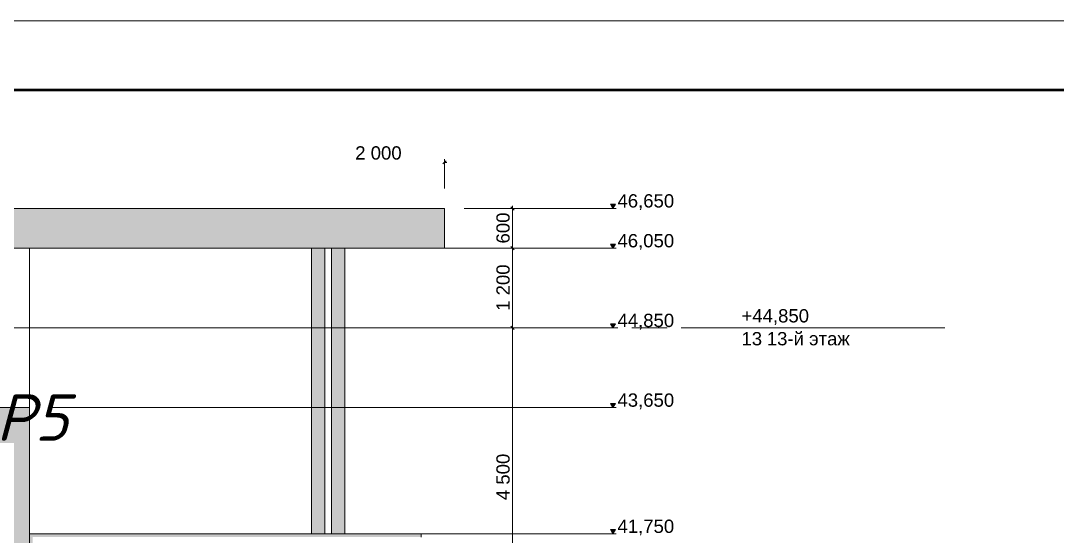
# Model space of a CAD drawing. Header units: millimetres. Extents: x 1499747 to 4341325, y -28481 to 441852.
# Drawn here: x 4151331 to 4166945, y 405542 to 413304 of the extents above; entities that cross this region are included whole.
import ezdxf
from ezdxf.enums import TextEntityAlignment as Align

# ---------------------------------------------------------------- set-up
doc = ezdxf.new("R2010")
doc.units = ezdxf.units.MM
doc.header["$MEASUREMENT"] = 0
doc.layers.add('ТП', color=250, linetype='Continuous', lineweight=30)
doc.layers.add('Чертеж и Рисунок', color=7, linetype='Continuous')
doc.styles.add('РЎР“Р•РќР•Р\xa0Р\x98Р\xa0_РЎРўР\x98Р›Р¬_2', font='')
doc.styles.add('СПДС', font='isocpeur.ttf', dxfattribs={"width": 0.9})
doc.styles.add('Текст', font='isocpeui.ttf')
doc.styles.get('РЎР“Р•РќР•Р\xa0Р\x98Р\xa0_РЎРўР\x98Р›Р¬_2').set_extended_font_data('GOST Common', italic=True)

# ---------------------------------------------------------------- blocks, each defined once
blk = doc.blocks.new('*U32')
at = {"lineweight": 0}
blk.add_lwpolyline([(-415, -5), (5, -5), (5, 292), (-415, 292)], close=True, dxfattribs=at)
at = {"color": 0, "linetype": 'Continuous', "lineweight": 50}
blk.add_lwpolyline([(-395, 287), (0, 287), (0, 0), (-395, 0)], close=True, dxfattribs=at)
at = {"style": 'СПДС'}
for tag, p in [('ШИФР_ПРОЕКТА_ЛИСТ2', (-65, 7.5)), ('ЛИСТ_второй', (-5, 5))]:
    blk.add_attdef(tag, text='', height=2.5, dxfattribs=at).set_placement(p, align=Align.MIDDLE_CENTER)

msp = doc.modelspace()

# ---------------------------------------------------------------- hatches: boundary and pattern name
at = {"layer": 'Чертеж и Рисунок', "linetype": 'Continuous', "lineweight": 0, "true_color": 0x000000}
for points in [[(4160252.1, 410478.4), (4160288.3, 410540.9), (4160215.8, 410540.9)], [(4160252.1, 409878.5), (4160288.3, 409941), (4160215.8, 409941)], [(4160252.1, 408678.5), (4160288.3, 408741), (4160215.8, 408741)], [(4160252.1, 407478.5), (4160288.3, 407541), (4160215.8, 407541)], [(4160252.1, 405578.5), (4160288.3, 405641), (4160215.8, 405641)]]:
    msp.add_hatch(color=18, dxfattribs=at).paths.add_polyline_path(points)
at = {"layer": 'Чертеж и Рисунок', "linetype": 'Continuous', "lineweight": 0, "true_color": 0x2e2e2e}
for points in [[(4157712.8, 410478.4), (4146437.8, 410478.4), (4146437.8, 409878.5), (4157712.8, 409878.5)], [(4157712.8, 409878.5), (4155712.8, 409878.5), (4155712.8, 409878.4), (4157712.8, 409878.4)], [(4157091.3, 405578.5), (4151462.7, 405578.5), (4151512.7, 405528.5), (4157091.3, 405528.5)], [(4151462.7, 404178.5), (4151512.7, 404228.5), (4151512.7, 405528.5), (4151462.7, 405578.5)], [(4157091.3, 405578.5), (4157091.3, 405528.5), (4157362.8, 405528.5), (4157362.8, 405578.5)]]:
    msp.add_hatch(color=250, dxfattribs=at).paths.add_polyline_path(points)
at = {"layer": 'Чертеж и Рисунок', "linetype": 'Continuous', "lineweight": 0, "true_color": 0x4b4e54}
for points in [[(4155712.8, 405578.5), (4155912.8, 405578.5), (4155912.8, 409878.4), (4155712.8, 409878.4)], [(4156012.8, 405578.5), (4156212.8, 405578.5), (4156212.8, 409878.4), (4156012.8, 409878.4)]]:
    msp.add_hatch(color=251, dxfattribs=at).paths.add_polyline_path(points)
at = {"layer": 'Чертеж и Рисунок', "linetype": 'Continuous', "lineweight": 0, "true_color": 0xbc9a89}
msp.add_hatch(color=33, dxfattribs=at).paths.add_polyline_path([(4150962.7, 407478.5), (4150962.7, 399933), (4151462.7, 399933), (4151462.7, 407478.5)])

# ---------------------------------------------------------------- linework, layer by layer
at = {"layer": 'Чертеж и Рисунок', "color": 7, "linetype": 'Continuous', "lineweight": 5}
for points in [[(4157687.8, 411146.8), (4157737.8, 411196.8)], [(4157712.8, 410778.4), (4157712.8, 411218.7)], [(4157712.8, 411171.8), (4157750.3, 411171.8)], [(4158737.7, 410478.4), (4158737.7, 410515.9)], [(4160252.1, 410478.4), (4160215.8, 410540.9)], [(4160215.8, 410540.9), (4160288.3, 410540.9)], [(4160288.3, 410540.9), (4160252.1, 410478.4)], [(4146437.8, 410478.4), (4157712.8, 410478.4)], [(4157712.8, 410478.4), (4157712.8, 409878.5)], [(4160252.1, 410478.4), (4158012.8, 410478.4)], [(4158784.6, 410478.4), (4158012.8, 410478.4)], [(4158762.7, 410453.4), (4158712.7, 410503.4)], [(4158737.7, 409878.5), (4158737.7, 410478.4)], [(4160252.1, 410478.4), (4160298.9, 410478.4)], [(4158712.7, 409903.5), (4158762.7, 409853.5)], [(4160252.1, 409878.5), (4160215.8, 409941)], [(4160215.8, 409941), (4160288.3, 409941)], [(4160288.3, 409941), (4160252.1, 409878.5)], [(4146437.8, 409878.5), (4157712.8, 409878.5)], [(4160252.1, 409878.5), (4147187.8, 409878.5)], [(4158784.6, 409878.5), (4147187.8, 409878.5)], [(4151462.7, 407478.5), (4151462.7, 409878.5)], [(4157712.8, 409878.4), (4155712.8, 409878.4)], [(4157712.8, 409878.5), (4157712.8, 409878.4)], [(4158737.7, 408678.5), (4158737.7, 409878.5)], [(4160252.1, 409878.5), (4160298.9, 409878.5)], [(4160252.1, 408678.5), (4149237.7, 408678.5)], [(4158784.6, 408678.5), (4149237.7, 408678.5)], [(4158712.7, 408703.5), (4158762.7, 408653.5)], [(4158737.7, 404178.5), (4158737.7, 408678.5)], [(4160252.1, 408678.5), (4160215.8, 408741)], [(4160215.8, 408741), (4160288.3, 408741)], [(4160288.3, 408741), (4160252.1, 408678.5)], [(4160252.1, 408678.5), (4160298.9, 408678.5)], [(4161388, 408678.5), (4161488, 408678.5)], [(4161488, 408678.5), (4161588, 408678.5)], [(4161788, 408678.5), (4161588, 408678.5)], [(4161788, 408678.5), (4162188, 408678.5)], [(4165250, 408678.5), (4162188, 408678.5)], [(4160252.1, 407478.5), (4160215.8, 407541)], [(4160215.8, 407541), (4160288.3, 407541)], [(4160288.3, 407541), (4160252.1, 407478.5)], [(4150962.7, 407478.5), (4151462.7, 407478.5)], [(4151462.7, 399933), (4151462.7, 407478.5)], [(4160252.1, 407478.5), (4151762.7, 407478.5)], [(4160252.1, 407478.5), (4160298.9, 407478.5)], [(4151462.7, 405578.5), (4157091.3, 405578.5)], [(4160252.1, 405578.5), (4151762.7, 405578.5)], [(4157091.3, 405578.5), (4157362.8, 405578.5)], [(4157362.8, 405578.5), (4157362.8, 405528.5)], [(4160252.1, 405578.5), (4160215.8, 405641)], [(4160215.8, 405641), (4160288.3, 405641)], [(4160288.3, 405641), (4160252.1, 405578.5)], [(4160252.1, 405578.5), (4160298.9, 405578.5)]]:
    msp.add_lwpolyline(points, dxfattribs=at)
at = {"layer": 'Чертеж и Рисунок', "color": 14, "linetype": 'Continuous', "lineweight": 15, "true_color": 0xa80f02}
for points in [[(4155712.8, 405578.5), (4155712.8, 409878.4)], [(4155712.8, 409878.4), (4155912.8, 409878.4)], [(4155912.8, 405578.5), (4155912.8, 409878.4)], [(4156012.8, 405578.5), (4156012.8, 409878.4)], [(4156212.8, 405578.5), (4156212.8, 409878.4)]]:
    msp.add_lwpolyline(points, dxfattribs=at)
at = {"layer": 'Чертеж и Рисунок', "color": 1, "linetype": 'Continuous', "lineweight": 0}
for points in [[(4151436.6, 408678.5), (4151577.7, 408678.5)], [(4151789.4, 408678.5), (4152318.6, 408678.5)], [(4152530.2, 408678.5), (4152671.3, 408678.5)], [(4152883, 408678.5), (4153412.2, 408678.5)], [(4153623.8, 408678.5), (4153765, 408678.5)], [(4153976.6, 408678.5), (4154505.8, 408678.5)], [(4154717.5, 408678.5), (4154858.6, 408678.5)], [(4155070.2, 408678.5), (4155599.4, 408678.5)], [(4155811.1, 408678.5), (4155952.2, 408678.5)], [(4156163.8, 408678.5), (4156693, 408678.5)], [(4156904.7, 408678.5), (4157045.8, 408678.5)], [(4157257.5, 408678.5), (4157786.6, 408678.5)], [(4157998.3, 408678.5), (4158139.4, 408678.5)], [(4158351.1, 408678.5), (4158880.2, 408678.5)], [(4159091.9, 408678.5), (4159233, 408678.5)], [(4159444.7, 408678.5), (4159973.8, 408678.5)], [(4160185.5, 408678.5), (4160326.6, 408678.5)], [(4160538.3, 408678.5), (4161067.5, 408678.5)], [(4161279.1, 408678.5), (4161388, 408678.5)]]:
    msp.add_lwpolyline(points, dxfattribs=at)

# ---------------------------------------------------------------- block references
at = {"lineweight": 0, "xscale": 207.8567760686079, "yscale": 207.8567760686079, "zscale": 207.8567760686079}
msp.add_blockref('*U32', (4178090.1, 352609.6), dxfattribs=at)

# ---------------------------------------------------------------- texts
at = {"layer": 'ТП', "lineweight": 30, "insert": (4150962.7, 407678.5), "char_height": 700, "width": 3382.889, "attachment_point": 1, "style": 'Текст'}
msp.add_mtext('P{\\fISOCPEUR|b0|i1|c204|p34;5}', dxfattribs=at)
at = {"layer": 'Чертеж и Рисунок', "color": 7, "linetype": 'Continuous', "lineweight": 15, "char_height": 200, "attachment_point": 7, "style": 'РЎР“Р•РќР•Р\xa0Р\x98Р\xa0_РЎРўР\x98Р›Р¬_2'}
for s, insert in [('\\A1;{\\pql;\\fArial|b0|i0|c204|p0;\\W1.000000;2 000}', (4156369.6, 411210.9)), ('\\A1;{\\pql;\\fArial|b0|i0|c204|p0;\\W1.000000;46,650}', (4160319.7, 410454.5)), ('\\A1;{\\pql;\\fArial|b0|i0|c204|p0;\\W1.000000;46,050}', (4160319.7, 409854.6)), ('\\A1;{\\pql;\\fArial|b0|i0|c204|p0;\\W1.000000;+44,850}', (4162188, 408723.9)), ('\\A1;{\\pql;\\fArial|b0|i0|c204|p0;\\W1.000000;44,850}', (4160319.7, 408654.6)), ('\\A1;{\\pql;\\fArial|b0|i0|c204|p0;\\W1.000000;13-й этаж}', (4162569.4, 408413.5)), ('\\A1;{\\pql;\\fArial|b0|i0|c204|p0;\\W1.000000;13}', (4162188, 408413.5)), ('\\A1;{\\pql;\\fArial|b0|i0|c204|p0;\\W1.000000;43,650}', (4160319.7, 407454.6)), ('\\A1;{\\pql;\\fArial|b0|i0|c204|p0;\\W1.000000;41,750}', (4160319.7, 405554.6))]:
    msp.add_mtext(s, dxfattribs=dict(at, insert=insert))
at = {"layer": 'Чертеж и Рисунок', "color": 7, "linetype": 'Continuous', "lineweight": 15, "char_height": 200, "attachment_point": 7, "rotation": 90, "style": 'РЎР“Р•РќР•Р\xa0Р\x98Р\xa0_РЎРўР\x98Р›Р¬_2'}
for s, insert in [('\\A1;{\\pql;\\fArial|b0|i0|c204|p0;\\W1.000000;600}', (4158698.5, 409949.6)), ('\\A1;{\\pql;\\fArial|b0|i0|c204|p0;\\W1.000000;1 200}', (4158698.5, 408935.3)), ('\\A1;{\\pql;\\fArial|b0|i0|c204|p0;\\W1.000000;4 500}', (4158698.5, 406085.3))]:
    msp.add_mtext(s, dxfattribs=dict(at, insert=insert))

doc.saveas('drawing.dxf')
